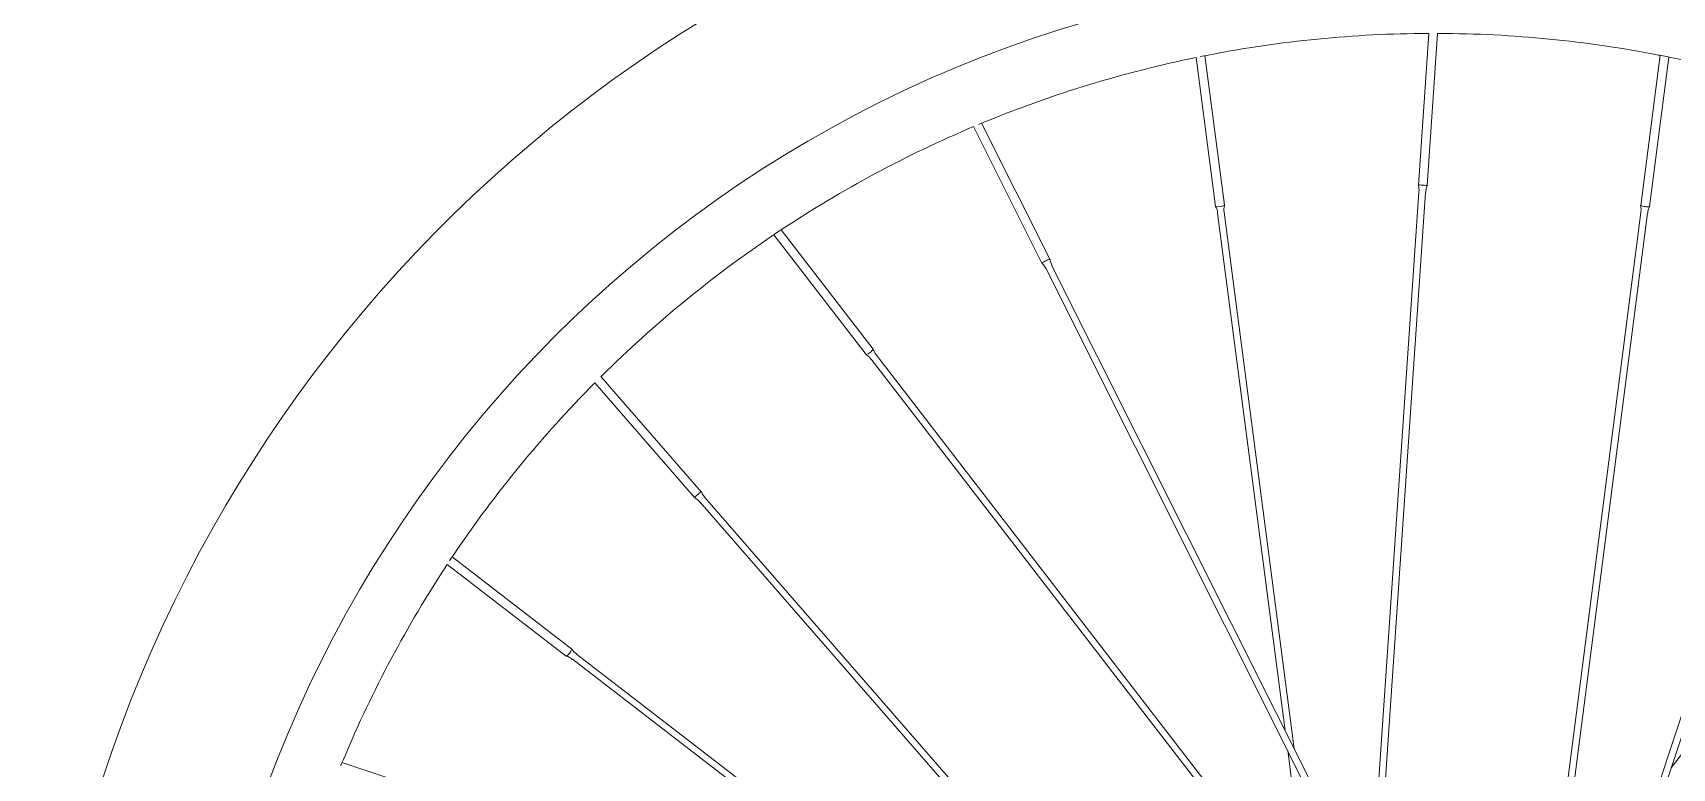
# Model space of a CAD drawing. Header units: inches. Extents: x -26 to 158, y -1 to 132.
# Drawn here: x -24.58 to -9.74, y 104.36 to 111.02 of the extents above; entities that cross this region are included whole.
import ezdxf

# ---------------------------------------------------------------- set-up
doc = ezdxf.new("R2010")
doc.units = ezdxf.units.IN
doc.layers.add('ZANO_R', color=7, linetype='Continuous', lineweight=0)

msp = doc.modelspace()

# ---------------------------------------------------------------- linework, layer by layer
at = {"layer": 'ZANO_R'}
for p, q in [((-11.94093, 111.0114), (-12.03525, 109.63856)), ((-11.95544, 109.63308), (-11.86074, 111.01141)), ((-14.0466, 110.79322), (-13.87072, 109.44527)), ((-13.79139, 109.45562), (-13.96816, 110.81036)), ((-9.84669, 110.81252), (-10.02159, 109.45409)), ((-9.94225, 109.44387), (-9.76805, 110.79686)), ((-16.06282, 110.16734), (-15.4429, 108.93194)), ((-15.3714, 108.96782), (-15.98952, 110.19963)), ((-12.02955, 109.57567), (-12.47008, 103.1637)), ((-12.41718, 103.05828), (-11.96969, 109.57156)), ((-13.85282, 109.38535), (-13.24164, 104.70128)), ((-13.15987, 104.53832), (-13.79332, 109.39311)), ((-10.01958, 109.39145), (-10.91375, 102.44662)), ((-10.85424, 102.43896), (-9.96007, 109.38379)), ((-17.87112, 109.18887), (-17.03423, 108.10463)), ((-16.9709, 108.15352), (-17.80443, 109.2334)), ((-15.40603, 108.88075), (-12.28045, 102.65202)), ((-12.22682, 102.67893), (-15.3524, 108.90766)), ((-8.32148, 108.85157), (-10.51574, 102.23708)), ((-10.4588, 102.21819), (-8.26453, 108.83268)), ((-16.98851, 108.06177), (-12.71005, 102.51876)), ((-12.66256, 102.55542), (-16.94102, 108.09843)), ((-6.86639, 108.11009), (-9.74636, 104.36579)), ((-19.4926, 107.84864), (-18.58854, 106.8112)), ((-18.52823, 106.86376), (-19.4359, 107.90535)), ((-18.54004, 106.77077), (-14.3176, 101.92531)), ((-14.20565, 101.88818), (-18.49481, 106.81019)), ((-20.82725, 106.20543), (-19.74974, 105.37665)), ((-19.70096, 105.44007), (-20.78389, 106.27301)), ((-15.77736, 102.40957), (-19.65813, 105.3945)), ((-19.69471, 105.34694), (-15.95041, 102.46697)), ((-13.21805, 104.52049), (-13.02249, 103.02174)), ((-20.47327, 103.9779), (-21.78138, 104.41185))]:
    msp.add_line(p, q, dxfattribs=at)
at = {"layer": 'ZANO_R', "flags": 128}
for points in [[(-11.94831, 111.01095), (-11.94857, 111.01094), (-11.9437, 111.01124), (-11.94093, 111.01139)], [(-9.86071, 110.81506), (-9.86106, 110.81511), (-9.85693, 110.81456), (-9.84773, 110.81325), (-9.83449, 110.81116), (-9.81873, 110.80836), (-9.80229, 110.80506), (-9.78702, 110.80164), (-9.77457, 110.79861), (-9.7663, 110.79647), (-9.76316, 110.79563), (-9.76333, 110.79567)], [(-12.03533, 109.63844), (-12.02911, 109.59293), (-12.03103, 109.57585)], [(-12.03525, 109.63856), (-12.03215, 109.63921), (-12.02345, 109.63935), (-12.01047, 109.63894), (-11.99519, 109.63807), (-11.97993, 109.63685), (-11.96702, 109.63547), (-11.95842, 109.63415), (-11.95544, 109.63308), (-11.95545, 109.63302)], [(-11.96825, 109.57137), (-11.96413, 109.60655), (-11.95432, 109.63246)], [(-10.0226, 109.45361), (-10.018, 109.41977), (-10.02091, 109.39157)], [(-9.95869, 109.38364), (-9.95643, 109.40376), (-9.94189, 109.44336)], [(-17.88276, 109.1808), (-17.88304, 109.18059), (-17.87951, 109.18329), (-17.87187, 109.18901), (-17.86088, 109.197), (-17.84767, 109.20619), (-17.83372, 109.21546), (-17.82058, 109.22377), (-17.80978, 109.23032), (-17.80265, 109.23451), (-17.80009, 109.23599), (-17.80013, 109.23597)], [(-15.35213, 108.90774), (-15.36848, 108.95236), (-15.37025, 108.96787)], [(-15.44362, 108.93078), (-15.42945, 108.91699), (-15.40637, 108.88049)], [(-17.03461, 108.10359), (-17.00743, 108.0829), (-16.98954, 108.06091)], [(-16.93994, 108.09929), (-16.95257, 108.11512), (-16.97029, 108.1534)], [(-19.43602, 107.90549), (-19.43109, 107.90992), (-19.4275, 107.91308), (-19.42771, 107.91289)], [(-19.49788, 107.84267), (-19.49621, 107.84458), (-19.49259, 107.84864)], [(-18.58854, 106.8112), (-18.58681, 106.81385), (-18.58076, 106.8201), (-18.5713, 106.829), (-18.55987, 106.83918), (-18.54822, 106.84911), (-18.53811, 106.85727), (-18.53109, 106.86241), (-18.52823, 106.86376), (-18.5282, 106.86371)], [(-18.58851, 106.81106), (-18.55193, 106.78327), (-18.54122, 106.76984)], [(-18.49366, 106.81107), (-18.51562, 106.83886), (-18.52701, 106.86412)], [(-20.80777, 106.23693), (-20.80049, 106.24845), (-20.79125, 106.26241), (-20.78205, 106.27565), (-20.77399, 106.28677), (-20.76812, 106.2946), (-20.76526, 106.29835), (-20.76545, 106.29811)], [(-21.79237, 104.38423), (-21.79224, 104.38458), (-21.78659, 104.3992), (-21.7802, 104.41471), (-21.7738, 104.42934), (-21.76817, 104.44154), (-21.76411, 104.44999), (-21.76225, 104.45378), (-21.7624, 104.45347)]]:
    msp.add_lwpolyline(points, dxfattribs=at)
at = {"layer": 'ZANO_R'}
for centre, radius, start, end in [((-11.89898, 100.31436), 12.6811, 94.087833, 13.665694), ((-11.89898, 100.31436), 11.25, 19.821861, 180), ((-11.89898, 100.31436), 10.69667, 90.264104, 100.986032), ((-11.8844, 110.50704), 0.50511, 85.995452, 87.313748), ((-11.89898, 100.31436), 10.69667, 79.015094, 89.732798), ((-11.89898, 100.31436), 10.69667, 101.582267, 112.235458), ((-13.84526, 110.1029), 0.71808, 97.373835, 103.292946), ((-11.89898, 100.31436), 10.69667, 67.908804, 78.483156), ((-11.89898, 100.31436), 10.69667, 112.908804, 123.482369), ((-15.7114, 109.51968), 0.73466, 108.682593, 114.541877), ((-13.96805, 109.38546), 0.11392, 359.901373, 31.387141), ((-13.8445, 109.55351), 0.11137, 256.385927, 298.482831), ((-13.67841, 109.42246), 0.11748, 163.938219, 194.351326), ((-9.98243, 109.52191), 0.07831, 239.999799, 269.869162), ((-9.96294, 109.51944), 0.07835, 255.461434, 285.317953), ((-11.89898, 100.31436), 10.69667, 124.014667, 134.735508), ((-15.36744, 108.84484), 0.11517, 110.855537, 130.907524), ((-15.35672, 108.87948), 0.08946, 99.430594, 125.329311), ((-17.05455, 108.18037), 0.07841, 285.016652, 314.84987), ((-17.039, 108.19234), 0.07838, 300.471552, 330.315084), ((-11.89898, 100.31436), 10.69667, 135.267172, 145.985759), ((-11.89898, 100.31436), 10.69667, 146.582267, 157.235106), ((-19.80776, 105.47174), 0.11139, 301.390428, 343.480175), ((-19.59801, 105.49614), 0.11696, 208.869948, 239.420778), ((-19.77618, 105.2657), 0.11374, 44.874326, 76.414432)]:
    msp.add_arc(centre, radius, start, end, dxfattribs=at)

doc.saveas('drawing.dxf')
